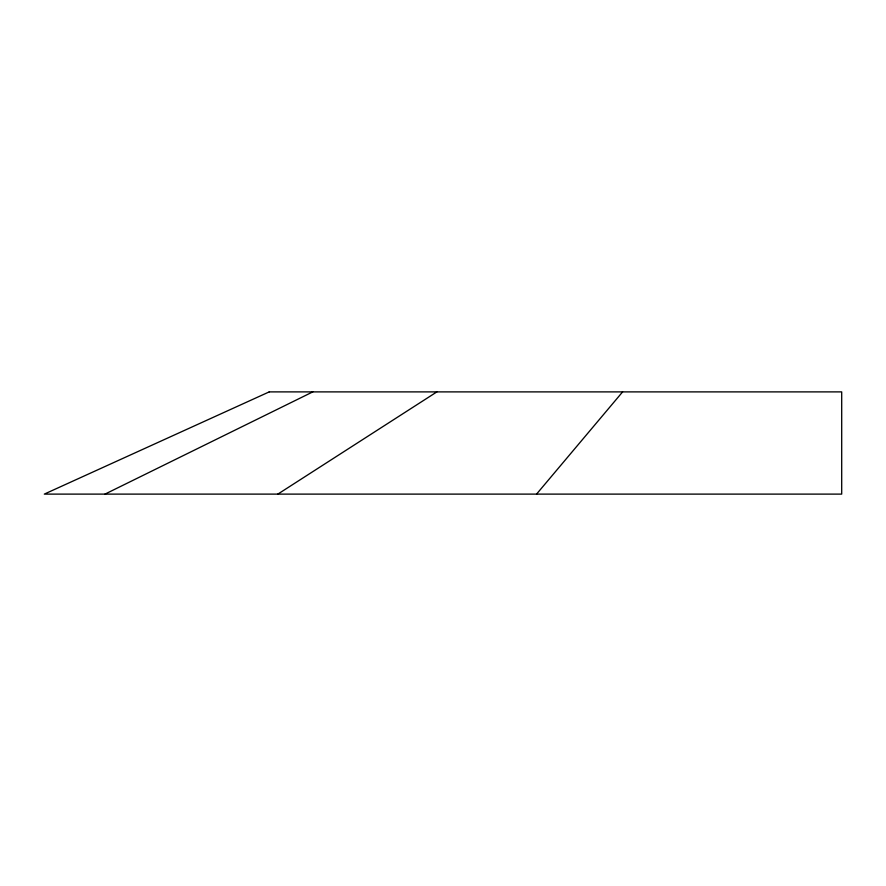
<?xml version="1.0" encoding="UTF-8"?>
<svg xmlns="http://www.w3.org/2000/svg" width="886" height="886" viewBox="0 0 886 886"><rect width="100%" height="100%" fill="white"/><g stroke="black" fill="none" stroke-linecap="round" stroke-linejoin="round"><path stroke-width="1.33" d="M536.551 494.111L622.614 391.889M277.85 494.111L436.887 391.889M105.002 494.111L312.791 391.889M269.211 391.889L44.3 494.111L841.7 494.111L841.7 391.889L269.211 391.889"/></g></svg>
